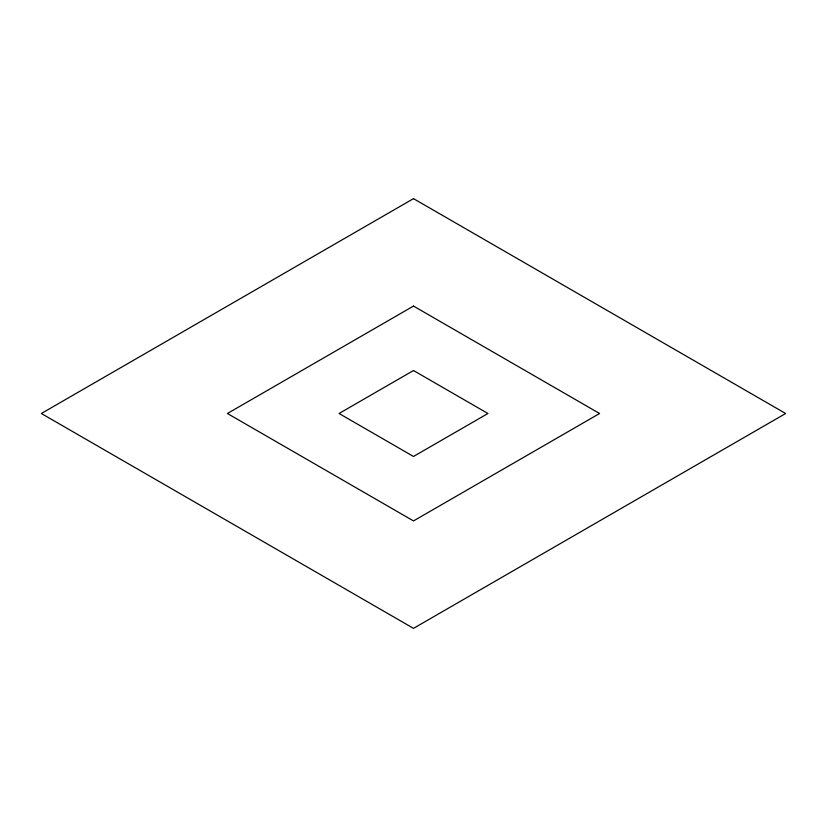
<?xml version="1.0" encoding="UTF-8"?>
<svg xmlns="http://www.w3.org/2000/svg" width="827" height="827" viewBox="0 0 827 827"><rect width="100%" height="100%" fill="white"/><g stroke="black" fill="none" stroke-linecap="round" stroke-linejoin="round"><path stroke-width="1.24" d="M413.5 198.645L41.35 413.5L413.5 628.355L785.65 413.5L413.5 198.645M413.5 306.073L227.425 413.5L413.5 520.927L599.575 413.5L413.5 306.073M413.5 370.527L339.07 413.5L413.5 456.473L487.93 413.5L413.5 370.527"/></g></svg>
